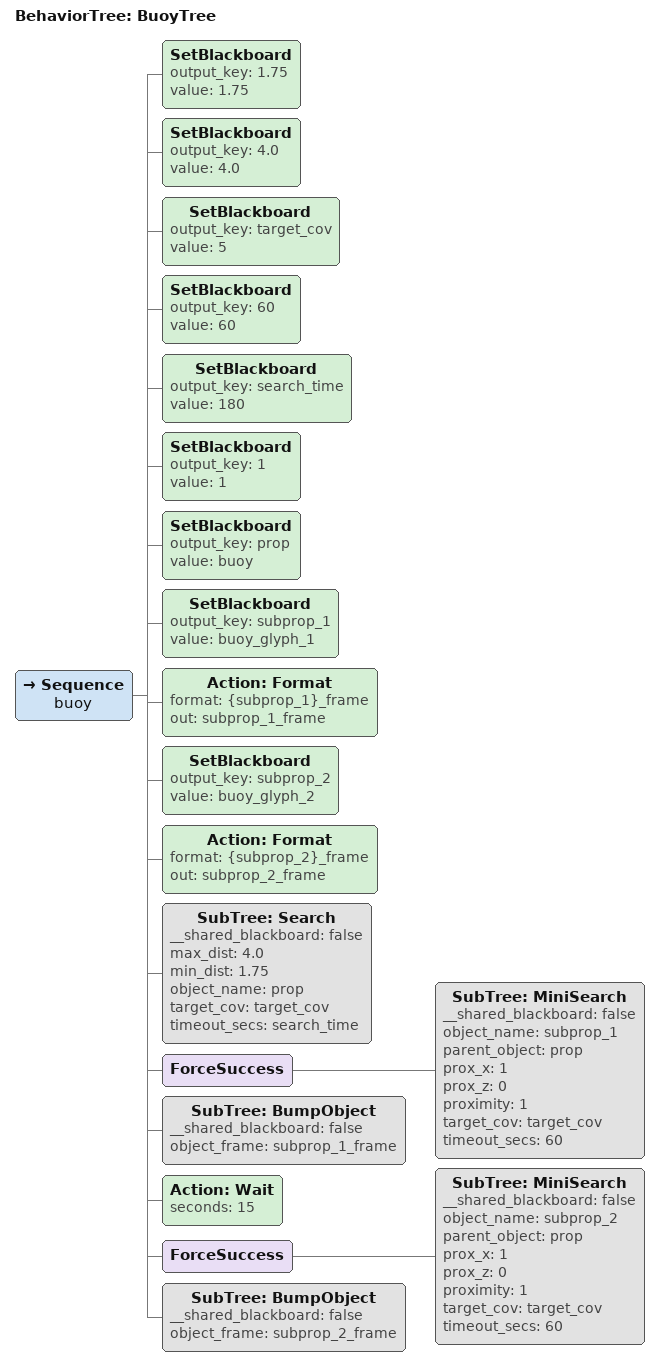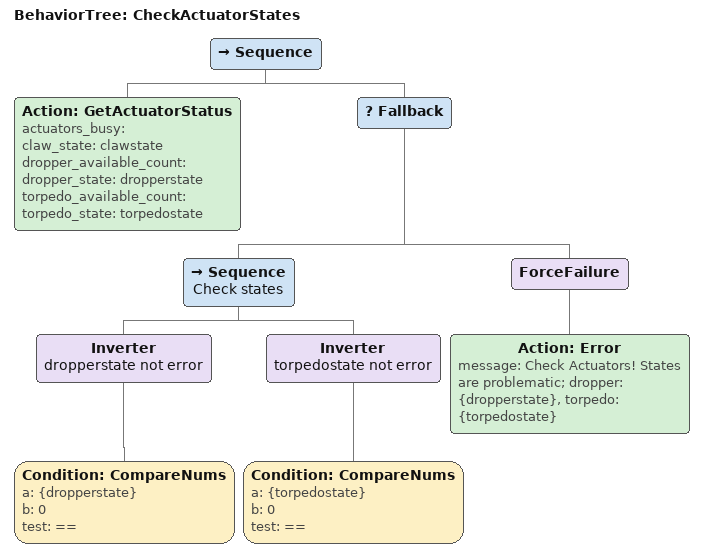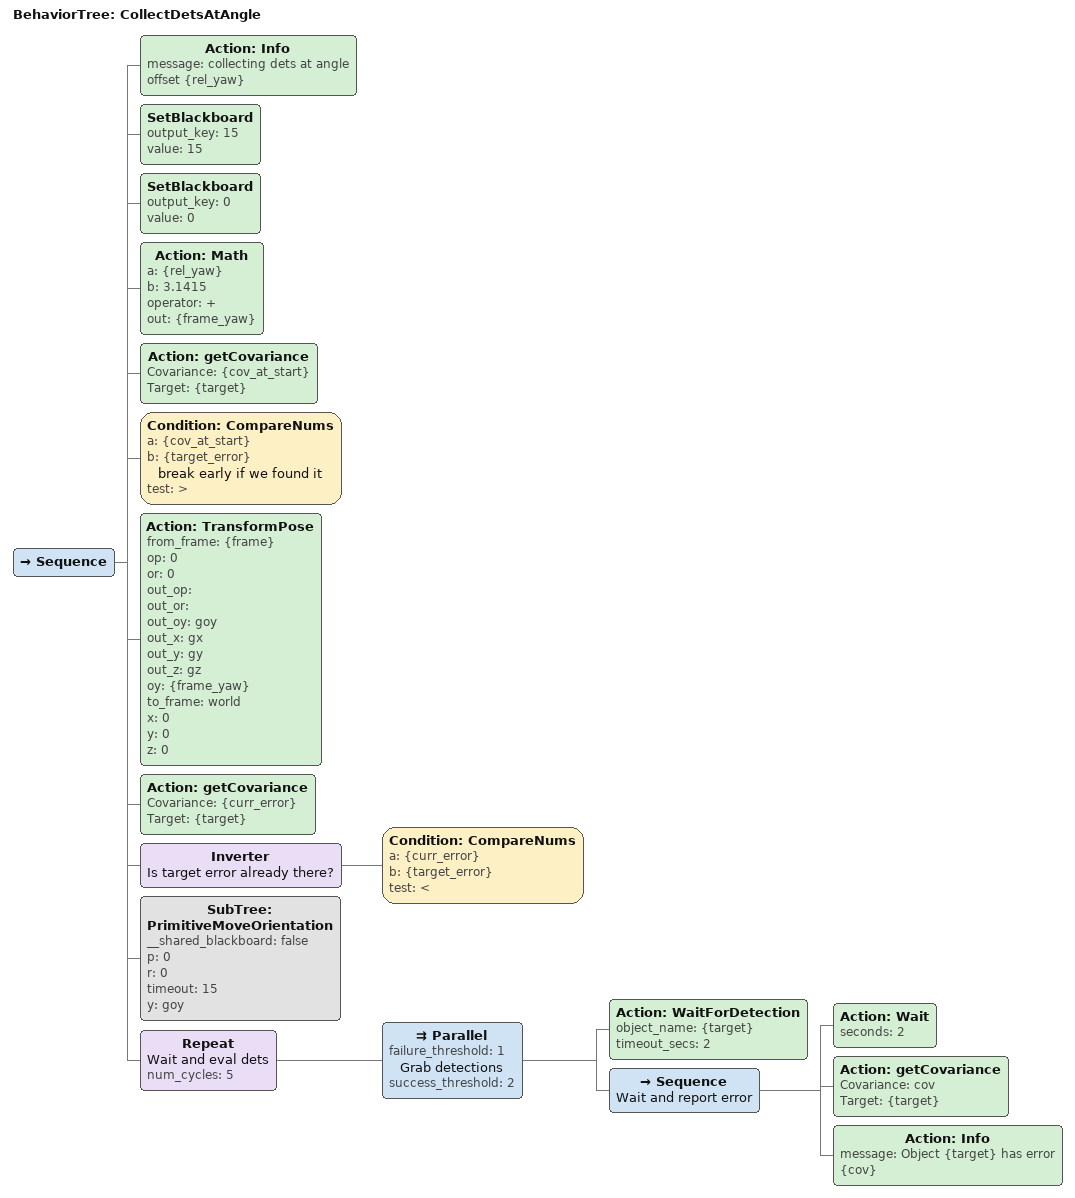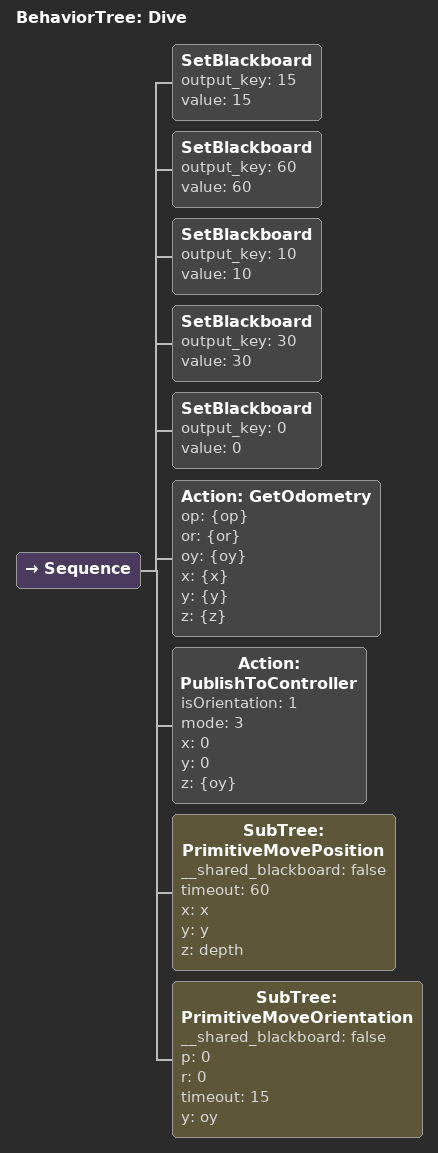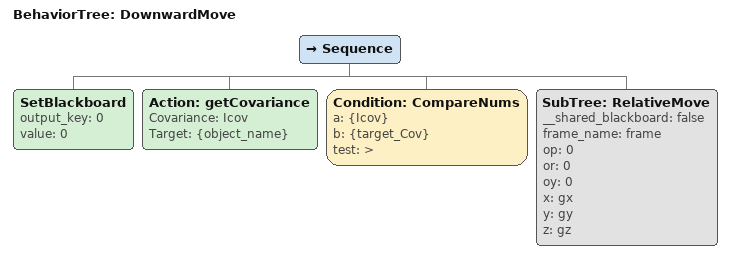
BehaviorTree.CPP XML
<BehaviorTree ID="BuoyTree">
    <Sequence name="buoy">
        <SetBlackboard output_key="1.75" value="1.75"/>
        <SetBlackboard output_key="4.0" value="4.0"/>
        <SetBlackboard output_key="target_cov" value="5"/>
        <SetBlackboard output_key="60" value="60"/>
        <SetBlackboard output_key="search_time" value="180"/>
        <SetBlackboard output_key="1" value="1"/>
        <SetBlackboard output_key="prop" value="buoy"/>
        <SetBlackboard output_key="subprop_1" value="buoy_glyph_1"/>
        <Action ID="Format" format="{subprop_1}_frame" out="subprop_1_frame"/>
        <SetBlackboard output_key="subprop_2" value="buoy_glyph_2"/>
        <Action ID="Format" format="{subprop_2}_frame" out="subprop_2_frame"/>
        <SubTree ID="Search" __shared_blackboard="false" max_dist="4.0" min_dist="1.75" object_name="prop" target_cov="target_cov" timeout_secs="search_time"/>
        <ForceSuccess>
            <SubTree ID="MiniSearch" __shared_blackboard="false" object_name="subprop_1" parent_object="prop" prox_x="1" prox_z="0" proximity="1" target_cov="target_cov" timeout_secs="60"/>
        </ForceSuccess>
        <SubTree ID="BumpObject" __shared_blackboard="false" object_frame="subprop_1_frame"/>
        <Action ID="Wait" seconds="15"/>
        <ForceSuccess>
            <SubTree ID="MiniSearch" __shared_blackboard="false" object_name="subprop_2" parent_object="prop" prox_x="1" prox_z="0" proximity="1" target_cov="target_cov" timeout_secs="60"/>
        </ForceSuccess>
        <SubTree ID="BumpObject" __shared_blackboard="false" object_frame="subprop_2_frame"/>
    </Sequence>
</BehaviorTree>

<BehaviorTree ID="CheckActuatorStates">
    <Sequence>
        <Action ID="GetActuatorStatus" actuators_busy="" claw_state="clawstate" dropper_available_count="" dropper_state="dropperstate" torpedo_available_count="" torpedo_state="torpedostate"/>
        <Fallback>
            <Sequence name="Check states">
                <Inverter name="dropperstate not error">
                    <Condition ID="CompareNums" a="{dropperstate}" b="0" test="=="/>
                </Inverter>
                <Inverter name="torpedostate not error">
                    <Condition ID="CompareNums" a="{torpedostate}" b="0" test="=="/>
                </Inverter>
            </Sequence>
            <ForceFailure>
                <Action ID="Error" message="Check Actuators! States are problematic; dropper: {dropperstate}, torpedo: {torpedostate}"/>
            </ForceFailure>
        </Fallback>
    </Sequence>
</BehaviorTree>

<BehaviorTree ID="CollectDetsAtAngle">
    <Sequence>
        <Action ID="Info" message="collecting dets at angle offset {rel_yaw}"/>
        <SetBlackboard output_key="15" value="15"/>
        <SetBlackboard output_key="0" value="0"/>
        <Action ID="Math" a="{rel_yaw}" b="3.1415" operator="+" out="{frame_yaw}"/>
        <Action Covariance="{cov_at_start}" ID="getCovariance" Target="{target}"/>
        <Condition ID="CompareNums" a="{cov_at_start}" b="{target_error}" name="break early if we found it" test=">"/>
        <Action ID="TransformPose" from_frame="{frame}" op="0" or="0" out_op="" out_or="" out_oy="goy" out_x="gx" out_y="gy" out_z="gz" oy="{frame_yaw}" to_frame="world" x="0" y="0" z="0"/>
        <Action Covariance="{curr_error}" ID="getCovariance" Target="{target}"/>
        <Inverter name="Is target error already there?">
            <Condition ID="CompareNums" a="{curr_error}" b="{target_error}" test="&lt;"/>
        </Inverter>
        <SubTree ID="PrimitiveMoveOrientation" __shared_blackboard="false" p="0" r="0" timeout="15" y="goy"/>
        <Repeat name="Wait and eval dets" num_cycles="5">
            <Parallel failure_threshold="1" name="Grab detections" success_threshold="2">
                <Action ID="WaitForDetection" object_name="{target}" timeout_secs="2"/>
                <Sequence name="Wait and report error">
                    <Action ID="Wait" seconds="2"/>
                    <Action Covariance="cov" ID="getCovariance" Target="{target}"/>
                    <Action ID="Info" message="Object {target} has error  {cov}"/>
                </Sequence>
            </Parallel>
        </Repeat>
    </Sequence>
</BehaviorTree>

<BehaviorTree ID="Dive">
    <Sequence>
        <SetBlackboard output_key="15" value="15"/>
        <SetBlackboard output_key="60" value="60"/>
        <SetBlackboard output_key="10" value="10"/>
        <SetBlackboard output_key="30" value="30"/>
        <SetBlackboard output_key="0" value="0"/>
        <Action ID="GetOdometry" op="{op}" or="{or}" oy="{oy}" x="{x}" y="{y}" z="{z}"/>
        <Action ID="PublishToController" isOrientation="1" mode="3" x="0" y="0" z="{oy}"/>
        <SubTree ID="PrimitiveMovePosition" __shared_blackboard="false" timeout="60" x="x" y="y" z="depth"/>
        <SubTree ID="PrimitiveMoveOrientation" __shared_blackboard="false" p="0" r="0" timeout="15" y="oy"/>
    </Sequence>
</BehaviorTree>

<BehaviorTree ID="DownwardMove">
    <Sequence>
        <SetBlackboard output_key="0" value="0"/>
        <Action Covariance="Icov" ID="getCovariance" Target="{object_name}"/>
        <Condition ID="CompareNums" a="{Icov}" b="{target_Cov}" test=">"/>
        <SubTree ID="RelativeMove" __shared_blackboard="false" frame_name="frame" op="0" or="0" oy="0" x="gx" y="gy" z="gz"/>
    </Sequence>
</BehaviorTree>
